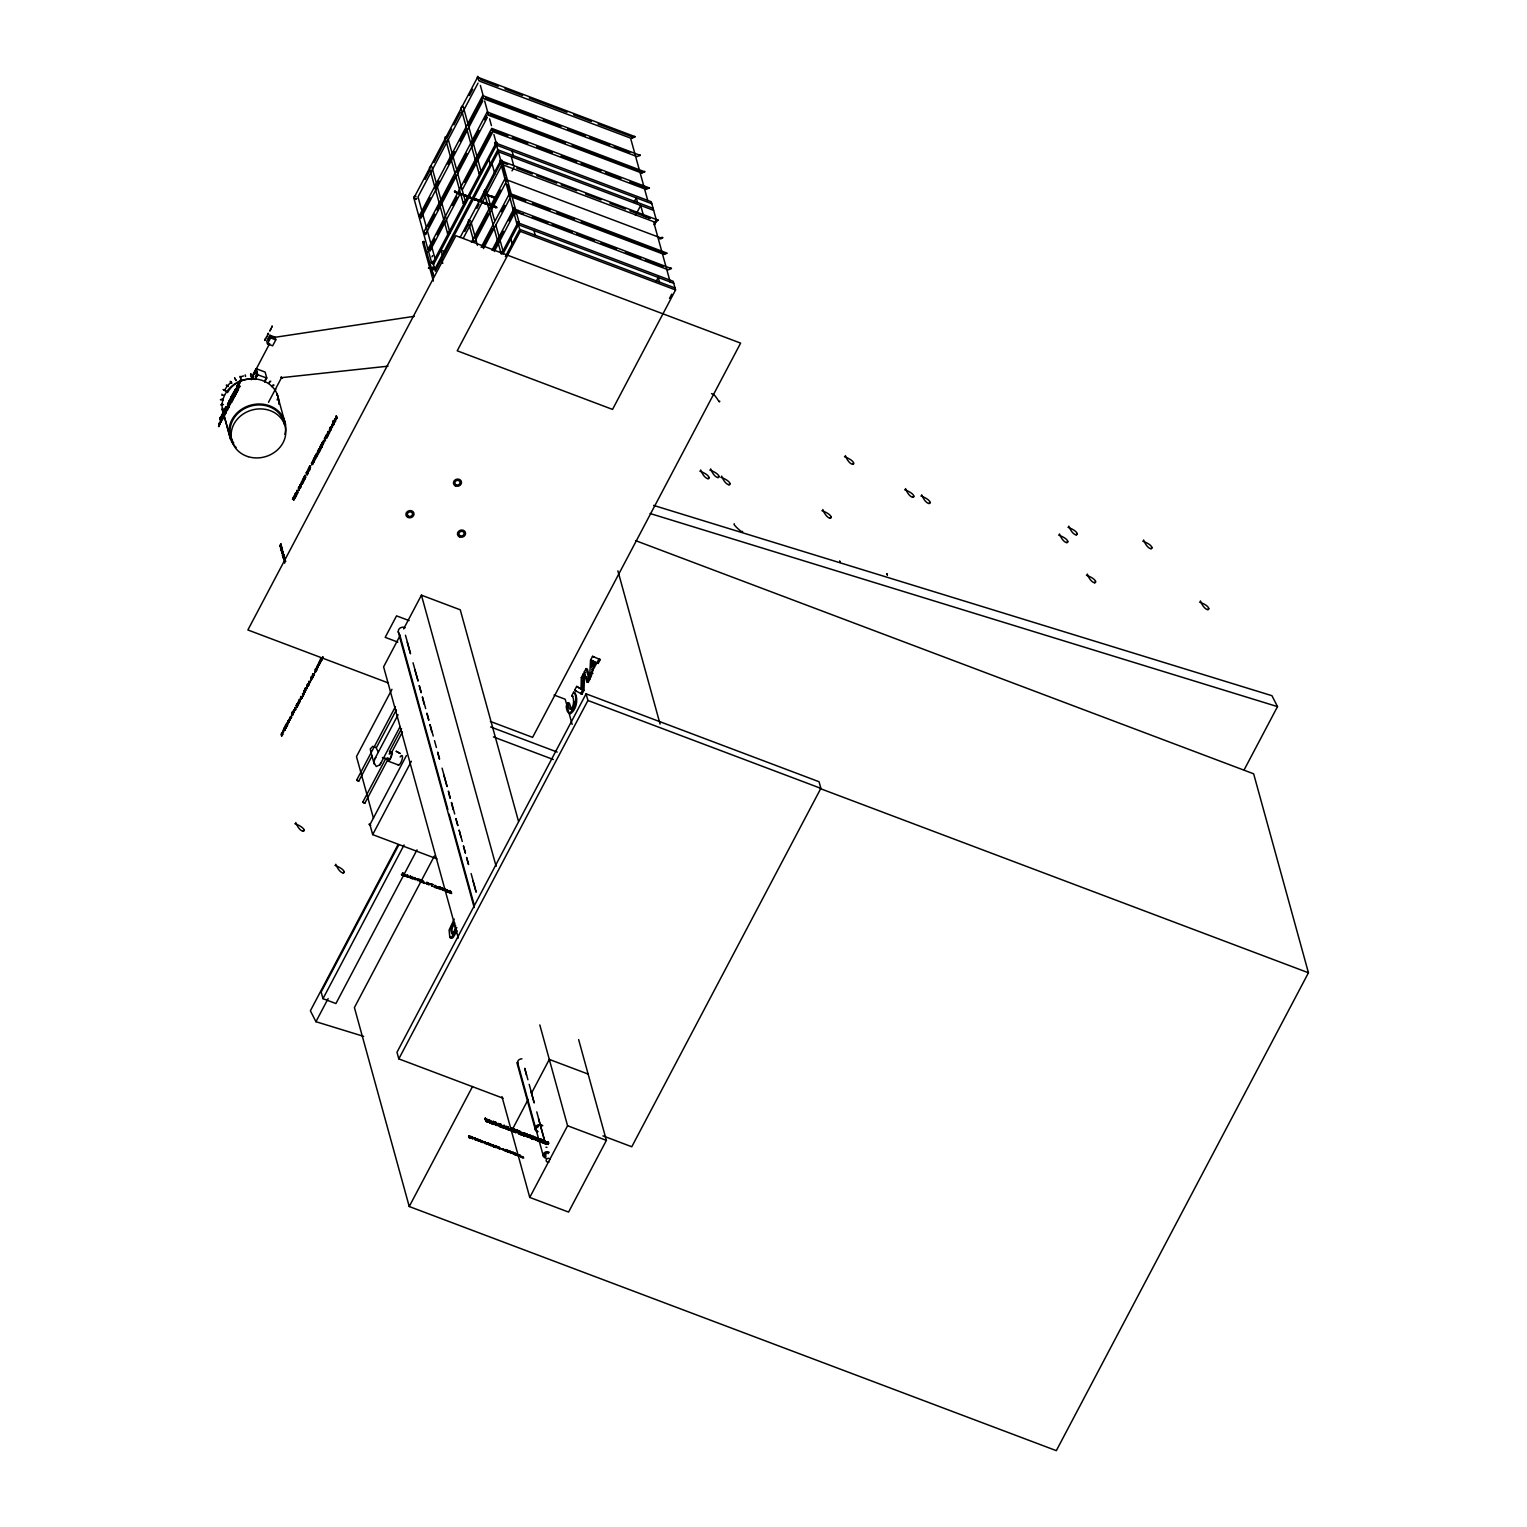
<?xml version="1.0" encoding="UTF-8"?>
<svg xmlns="http://www.w3.org/2000/svg" width="1527" height="1527" viewBox="0 0 1527 1527"><rect width="100%" height="100%" fill="white"/><g stroke="black" fill="none" stroke-linecap="round" stroke-linejoin="round"><path stroke-width="1.5" d="M464.265 195.246L465.353 194.922M497 207.691L495.282 206.489M496.084 206.832L496.237 207.481M253.539 376.234L252.432 377.551L253.635 376.081M254.303 374.344L254.914 372.951L253.749 374.439M272.188 325.995L272.15 326.797M271.653 327.58L271.997 326.415M281.808 547.22L281.312 549.529L282.037 548.327M282.915 551.419L281.903 550.445M332.581 424.754C332.848 420.574 332.752 420.822 334.814 421.757M280.873 546.017L280.491 547.124L280.892 544.185M283.335 558.558L283.793 555.294L283.831 556.84M281.083 546.017L280.357 545.826M283.354 555.236L283.526 556.095M470.335 1136.565L472.549 1137.081L470.755 1136.412M490.701 1122.116L489.613 1122.86L490.549 1122.689M506.697 1150.575L505.571 1150.27L506.544 1150.155M514.275 1131.106L512.499 1130.648L513.626 1130.763M524.334 1133.626L523.742 1132.881M535.481 1140.154L536.569 1139.409M281.216 547.41L281.35 547.468M283.449 557.603L285.74 561.363M284.232 561.382L284.27 558.5M495.664 206.794L495.626 207.767L494.328 206.24M494.882 197.861L493.183 196.773L494.672 197.746M508.434 1128.453L506.544 1126.182M307.366 684.745L307.251 687.952M465.678 195.017L466.098 195.456M504.54 1125.418C501.925 1125.953 505.723 1127.193 508.167 1126.773L508.548 1128.224M582.55 680.412L582.341 689.65L581.043 689.154L581.329 677.606L583.314 673.827L584.612 674.323L583.963 690.414L581.959 694.212L580.68 693.716L582.684 689.918L583.314 673.827M239.51 383.296L239.51 380.891L239.834 382.074M493.603 205.553C491.37 206.393 497.936 207.481 496.485 206.832M241.037 379.364L241.075 379.593A3.779 1.145 -69.3 0 1 241.075 380.338C239.739 384.747 237.735 382.227 238.937 384.651M255.143 372.569L255.429 372.187M223.629 417.482C225.366 410.019 223.667 417.367 222.159 418.952M287.973 721.393L289.29 721.088L287.801 723.187M290.741 718.549L290.913 717.423L289.481 720.458M317.101 667.452L318.876 665.008L317.196 667.948M331.588 428.266L329.947 430.175L330.863 427.636M250.619 374.955L250.829 373.619L250.733 376.367M288.851 722.099C289.863 720.19 286.446 725.382 288.317 720.82M289.29 721.088L288.565 722.805M291.161 717.518L289.634 720.4M317.272 666.86L318.609 664.913L317.921 666.688M318.876 665.008L317.387 667.108M331.378 427.598L330.023 430.213M455.561 925.381L455.39 927.672A4.333 1.298 -69.3 0 1 454.073 931.375L453.099 932.921A4.772 1.432 -69.3 0 1 451.801 933.78L450.637 929.504A4.829 1.451 -69.3 0 1 451.381 926.526L454.225 922.289M255.792 371.977L255.62 373.008M256.612 369.954L255.944 370.966L256.631 368.98M264.935 340.54L265.374 338.879M447.697 890.546L445.789 890.508L447.01 891.596M486.464 1143.437L487.896 1144.277M528.972 1135.897L530.117 1135.153M537.313 1139.142L538.783 1139.199L537.141 1138.97M218.552 426.491C221.854 418.894 216.28 430.27 220.365 423.647M221.091 417.062L219.659 418.513C223.725 416.776 221.988 411.889 220.766 419.181M221.606 416.127L220.518 418.322M221.549 417.711L221.606 416.527M227.313 409.904L227.466 407.136L227.237 410.629M227.657 407.938L227.618 408.931L227.389 407.843M227.561 410L227.943 408.129M228.897 403.166C231.78 397.306 227.905 403.472 229.222 402.078M229.527 400.895L227.676 405.094L228.439 402.517M230.253 401.83L231.913 401.773L229.05 405.609L230.844 401.315L229.355 404.922L229.508 403.567M230.787 402.002L228.821 406.01L229.508 404.846M236.284 390.893C234.223 394.424 238.689 389.061 235.692 394.615L234.872 394.462M295.971 494.385L295.57 497.115L297.288 493.87L295.532 493.126L295.112 497.993L295.532 493.126M309.141 682.073L308.645 685.318L308.95 681.137L310.496 681.786L309.542 682.321M310.974 680.298L313.092 676.862L311.565 676.213L310.974 680.298L313.092 676.862M311.241 680.393L311.164 676.976M315.154 672.376L317.292 668.941L315.745 668.292L315.154 672.376L317.292 668.941M315.612 670.334L315.669 669.131L315.612 670.334L316.872 669.704M328.458 432.809L328.057 435.519L329.775 432.275L328.019 431.53L327.599 436.398L328.019 431.53M589.632 676.747L595.492 662.26L598.202 663.424L600.245 659.569L592.533 656.343L590.548 660.103L589.632 676.747L590.93 677.244L593.068 669.799L598.947 659.072L600.245 659.569M592.152 660.542L591.903 666.555L594.442 661.745L592.152 660.542L593.449 661.038L593.278 665.047M483.276 1141.509L485.223 1143.608L484.899 1141.738L482.799 1141.986M494.137 1121.715L494.462 1122.708L493.126 1121.181M289.939 719.732L290.932 716.717L289.405 719.981M238.995 383.506L239.243 382.342M574.877 704.233L574.534 701.637M464.895 195.399L462.967 194.483M494.691 207.233L495.416 206.26M543.574 1140.478L544.776 1141.719L543.994 1140.593M493.374 205.954L494.519 206.489L493.526 206.183M218.819 426.587L219.048 423.094M308.645 685.318L308.817 681.996M315.421 672.472L315.345 669.036M591.445 667.738L591.712 662.966M293.012 714.96C293.375 713.338 291.103 713.185 293.757 711.697M334.318 422.635L333.592 421.681L332.619 424.029M300.552 487.132L299.559 487.514L299.559 486.178M300.475 484.765C300.895 489.804 300.972 482.685 299.464 486.464M308.225 472.244L307.748 471.079M297.689 704.539C296.219 709.177 298.605 700.874 296.2 705.34L296.982 707.402L297.88 705.684M297.441 705.951L297.765 703.928L296.734 707.287M236.895 385.777L236.99 386.216A4.104 1.241 -69.3 0 0 237.067 387.419A4.715 1.432 -69.3 0 0 237.41 387.667L237.029 387.915A3.245 0.973 -69.3 0 1 236.895 386.999L239.185 383.601M484.861 194.597L486.35 194.311M520.516 1156.416L519.142 1155.233M531.72 1137.997L530.384 1137.596L532.198 1138.932L532.007 1137.52L528.056 1137.042L529.01 1137.252M266.29 337.753L266.347 336.99M220.289 421.605C223.686 415.878 218.552 426.777 221.281 419.581M289.157 719.274L289.195 720.133M224.431 410.4L225.213 408.988L223.782 410.706L224.431 412.233M224.584 410.572L225.003 408.988L224.335 410.916M240.083 386.274L238.556 387.534L239.128 385.167M220.155 417.94L220.785 416.776M232.658 399.349L233.307 396.676L232.791 399.005M235.75 390.797C236.742 385.396 234.375 395.035 235.96 389.194M252.337 377.551L252.642 377.093M256.479 369.973L256.937 369.324M267.416 335.654L268.179 333.363L267.454 334.871M299.006 487.208L300.227 488.22M292.401 712.956L293.661 711.582M298.319 704.367L297.841 703.031L296.83 704.634M321.224 661.458L320.422 658.652C321.834 656.133 322.273 663.176 321.166 658.022L321.224 661.458L320.804 658.71M223.095 413.493C224.431 413.741 223.935 410.19 222.408 413.302L223.057 414.848L223.61 412.042M267.168 336.207L266.404 337.543M269.802 330.767L269.821 331.187M311.413 463.425L313.169 460.849M226.072 410.878L225.939 413.073L226.187 411.259M226.301 411.488L226.435 409.446L226.034 411.374M280.758 548.785L281.617 547.964M282.8 553.041C281.77 552.201 281.693 549.453 283.354 553.614L282.457 555.313C283.106 558.252 284.766 550.923 282.705 556.229M284.48 559.493L284.537 557.031M301.201 484.88L299.75 488.373M300.189 487.781C301.506 487.075 301.831 482.57 300.265 484.708M237.601 385.606L237.601 386.694L237.926 383.926L237.544 385.739M283.64 556.229L283.144 557.126M282.972 556.706L283.507 555.58M488.525 204.045L490.339 205.458M446.743 891.482L448.06 891.405L447.163 891.921M478.886 1141.165L477.512 1140.154L478.81 1140.898M530.556 1136.565L528.514 1135.172M534.469 1139.142L532.618 1138.55L534.03 1139.581M538.42 1139.676L537.638 1139.486M541.97 1142.54L541.341 1142.387M281.197 548.479L281.541 548.174M291.981 714.655L292.211 712.116M241.266 380.967L241.342 380.452A3.779 1.145 -69.3 0 0 241.342 379.689L240.884 379.593A4.199 1.26 -69.3 0 1 241.113 380.509M632.732 137.067L632.006 138.194L635.27 136.743L477.627 77.171L414.065 197.632C416.108 199.846 418.074 196.868 415.783 199.464M483.925 98.797L637.064 156.575L640.271 155.41L482.685 95.552L419.142 216.013L419.982 217.025L421.414 217.273L482.818 100.877M421.414 217.273L420.116 216.051M488.449 115.212L641.588 172.99L644.795 171.826L487.208 111.967L423.647 232.428L424.506 233.44L425.938 233.688L487.342 117.293M395.455 706.581L356.764 779.934L357.509 780.831L358.788 781.06L372.054 755.903M358.788 781.06L356.764 779.934M462.261 189.825L492.954 131.627L646.112 189.405L649.376 187.955L491.732 128.383L428.171 248.844L429.03 249.855L430.461 250.104L429.316 249.474L434.851 238.995M386.064 758.003L362.834 802.019L363.598 802.916L364.877 803.145L388.087 759.129M364.877 803.145L363.025 801.923M236.284 391.79L235.96 393.088M283.869 558.977L283.335 557.431M282.571 553.48L282.38 552.411M284.747 727.024L283.888 728.665L285.454 726.298L284.919 730.269L285.454 726.298M238.536 383.506L238.861 384.327M284.404 559.302L284.518 558.405M477.722 199.961L476.615 199.961M488.029 204.484L486.559 202.881L488.106 204.599M475.68 1139.696L474.324 1137.997M473.924 1138.207L475.164 1139.276M488.411 1122.23L487.495 1121.925M498.508 1123.586L500.15 1124.273L499.119 1124.426M504.502 1149.487L504.635 1150.518L501.524 1148.858L504.788 1150.136M512.213 1131.087L510.457 1130.114L512.27 1130.457M522.501 1134.103C520.478 1134.007 523.494 1137.042 522.024 1133.74M525.975 1135.821C529.277 1135.019 523.876 1132.423 527.827 1134.962M527.178 1135.993C524.83 1136.183 529.296 1137.1 526.452 1135.267M538.955 1141.299C540.024 1140.86 537.924 1139.657 538.764 1141.413M236.723 386.121L236.628 386.904A3.245 0.973 -69.3 0 0 236.685 387.61L237.315 388.106M255.2 372.359L254.761 373.466M330.901 428.61L330.557 429.66M224.106 395.169L221.854 395.207L222.007 394.214M232.944 399.215L233.841 397.383L232.543 397.917M320.422 661.935L320.059 663.1M475.451 1139.562L475.336 1138.474M539.604 1140.898L538.573 1141.108M264.915 339.548L265.793 338.631M292.382 714.006L292.86 712.727M223.877 412.137L223.057 414.848M287.343 722.481L288.011 724.065M317.062 454.893L316.528 456.783L316.318 454.893M299.082 486.789L299.826 488.64M282.61 551.972L281.922 553.041L283.22 552.125M334.508 422.025L333.096 425.193M293.604 712.651L292.955 714.502M238.785 383.315L239.166 382.342M446.075 890.413L445.12 890.928M477.569 1140.402L478.982 1140.325L477.207 1139.123M528.666 1135.382L530.728 1136.164M251.134 379.612L251.993 377.78M268.523 333.497L268.084 333.535M283.087 552.507L282.247 553.747L282.953 552.373M507.613 1128.319C506.372 1130.247 502.669 1126.525 506.41 1127.861L506.735 1129.026L504.845 1128.148M501.18 1124.96L502.44 1125.647M433.363 281.063L422.693 242.297L423.494 241.438L433.84 276.292M220.747 422.215L221.3 420.192M311.584 465.029C315.784 458.654 311.336 466.995 312.558 463.406M227.618 405.056L228.745 402.498L227.485 404.369M227.981 403.872L228.706 403.071M312.081 463.101L313.455 461.669M311.489 463.082L312.367 464.361L312.882 463.025M231.856 396.371L232.6 393.966M231.398 396.256C233.917 397.268 230.997 396.18 232.868 394.081M333.344 420.536L332.867 422.349M333.115 422.445L333.611 420.631M292.611 711.372L292.63 712.517M320.823 657.889L320.842 659.053L321.071 657.984M431.969 256.86L432.637 255.582M456.458 192.631L454.855 190.99M499.444 1126.392L501.18 1126.182M520.936 1156.893L518.607 1155.462L520.86 1156.683M530.365 1137.061L528.609 1136.89M474.859 1138.188C470.812 1137.596 476.539 1137.119 475.317 1139.562M487.514 1120.799L488.926 1122.288M527.101 1134.981L525.708 1133.473M526.91 1135.897L526.09 1135.305M495.931 1123.567A4.104 1.489 27.8 0 0 495.473 1122.517L496.199 1122.612A3.245 1.183 27.8 0 1 496.561 1123.433L496.657 1125.514L496.008 1123.929M488.163 203.931L486.789 204.446M500.57 1124.96L499.921 1123.738M527.903 1135.439L527.044 1135.477M540.004 1141.375L542.887 1141.604C542.543 1143.131 545.463 1143.112 543.956 1142.387L543.116 1143.036M331.283 428.476L330.844 429.717M233.44 398.242L233.593 397.268M282.419 550.636L282.304 549.815M334.031 422.788L333.898 423.914M334.222 423.151L333.802 421.586M251.554 379.536L253.616 376.921M320.384 662.184L320.04 660.141L320.689 661.821M494.882 1147.254C492.381 1142.959 494.118 1148.953 495.282 1145.956L495.626 1147.235M289.481 719.026L289.844 717.919M299.349 486.884L300.628 484.899M281.999 547.773L282.075 549.434M221.358 421.318L221.434 419.715L220.728 421.929M282.896 552.774L282.705 553.538M496.103 1147.712L495.779 1145.842L494.424 1146.605L492.706 1144.677L494.252 1147.006M307.92 472.339L307.442 474.019L307.824 471.194L307.118 475.241L306.221 472.855L307.843 470.182L307.671 473.58M220.728 417.844L220.308 420.059L220.365 418.379M221.453 420.688L220.995 420.383M456.821 927.557L451.935 936.834A9.448 2.844 -69.3 0 1 449.816 937.578L449.11 930.019L454.244 919.12M280.014 546.475L281.063 544.795M251.382 379.154L251.802 378.142M330.29 428.4L330.233 430.137M226.702 409.541L225.748 411.488M487.953 1120.398L486.254 1119.138L488.144 1120.417M488.163 1120.608L492.286 1122.04M333.249 422.845L333.153 424.43M287.706 722.214L289.061 720.267M450.885 928.683L451.515 926.87M225.652 409.904L224.03 410.801M255.925 374.859L255.849 376.94M282.361 553.022L282.705 553.843M282.094 548.537L280.987 550.025L281.808 547.506M281.922 547.544L280.93 549.796M223.362 413.359L224.278 412.519M237.219 385.243L238.174 384.021M398.07 714.751L374.802 758.843L373.924 762.469L376.253 766.516L379.994 764.76L399.864 727.1M379.994 764.76L380.681 763.042M288.145 721.679L287.954 723.015M495.683 198.472L495.473 197.346M311.871 462.776L312.997 460.791M488.583 203.855L490.014 204.561M445.827 889.344L444.72 889.745L447.335 890.432M477.188 1140.478L477.55 1139.237L478.676 1140.135M486.464 1143.761L488.01 1143.456L485.987 1143.093M528.533 1135.477L530.48 1136.622M536.626 1137.596L538.229 1138.76M541.283 1142.177L540.482 1141.28M547.735 1143.418L547.792 1143.628M485.567 1118.489L485.491 1118.661A4.142 1.508 27.8 0 0 485.624 1119.806L485.376 1119.902A3.779 1.374 27.8 0 1 484.956 1119.31A3.13 1.145 27.8 0 1 484.899 1118.661L485.357 1118.146M299.807 485.586L299.712 487.247M330.137 428.075L331.359 426.758M289.825 719.465L290.684 716.621L289.767 717.461M318.303 665.008L317.234 666.688L318.341 664.207M490.396 204.561L488.659 204.542M478.638 1140.745L482.265 1142.482L479.745 1140.65L481.539 1141.28M530.174 1135.973L529.029 1135.573M533.973 1138.321L532.961 1138.894L534.259 1138.627M546.685 1142.005L544.585 1141.146M223.954 413.13L224.03 412.557M239.357 386.56L239.243 385.109M457.165 930.726L453.233 937.33A9.448 2.844 -69.3 0 1 451.114 938.074L450.255 936.566M300.724 486.75L299.502 487.342M238.727 386.846L239.338 386.045M574.228 706.447L571.728 710.131L569.38 703.164L568.101 702.687L566.212 706.237C568.025 725.153 580.604 698.068 573.637 692.189L574.915 692.666C578.714 699.481 576.252 710.57 569.819 714.082M445.789 890.508L447.697 890.642L444.891 889.306M487.934 1144.525C487.361 1140.974 485.09 1143.608 487.151 1143.074M228.153 404.598L227.561 404.979M221.453 421.586L220.003 422.521M477.417 1139.466L476.806 1138.913M532.427 1138.188L533.992 1138.665M452.278 925.018L453.175 923.186M235.387 390.53L235.463 389.118L235.215 391.771M494.939 206.641L495.912 207.615L495.588 206.546M304.369 691.464L305.82 690.204L305.018 692.189M320.326 663.195L318.933 662.241L319.582 663.691M282.858 553.232L282.495 555.504M307.939 473.675L307.996 470.125M316.776 456.344L316.833 453.843L315.325 455.619L315.955 457.909L316.872 456.172M317.024 456.439C317.902 455.561 318.017 451.954 316.356 453.653M284.27 559.245L284.366 558.061M233.421 398.471L232.428 400.208L233.593 398.585M235.96 393.508L236.456 391.847M220.251 418.341L220.518 419.295L220.995 416.852M228.974 405.304L229.89 403.796M235.673 392.554L236.475 390.969M235.673 393.642L236.494 392.229L235.425 394.52M491.789 197.098C488.354 194.024 494.08 199.102 492.286 196.124M518.226 1132.156L517.958 1130.476L515.992 1130.973L514.542 1129.178L515.802 1131.24L514.408 1129.426M225.137 408.11L225.805 409.637L225.672 407.69M225.691 407.079L226.34 408.606L227.237 406.545L226.34 408.606M231.111 396.81L231.76 398.337L230.424 398.871C231.97 402.212 228.439 397.612 231.379 398.356L231.111 396.81L231.379 398.356M233.955 392.63L233.421 395.188L233.784 391.733L233.516 394.023M234.967 391.675L234.566 390.244L236.208 389.099M219.907 418.627L220.709 417.501M233.02 393.756L234.032 391.828M236.99 386.216L237.124 386.35A4.104 1.241 -69.3 0 0 237.258 387.4A4.715 1.432 -69.3 0 0 237.678 387.763L236.8 390.015M241.113 380.834L240.865 380.414A4.142 1.26 -69.3 0 0 240.483 379.402L240.751 379.097M222.789 414.733L224.832 415.172M233.173 395.092L234.204 392.725M239.624 382.838L240.789 380.872M222.656 419.314L221.816 417.825M222.293 418.932L222.751 416.069M228.687 407.27L229.756 403.662M232.677 400.303L231.97 398.585L233.268 396.6M235.425 395.111L233.994 397.249L234.681 393.451L234.356 396.027M238.097 389.041L237.258 391.656L237.773 388.011M237.888 388.774L239.51 385.205M222.159 419.734L222.083 417.921M225.5 411.45L226.511 410.4M228.955 407.365L229.546 404.369M233.803 395.722L235.024 393.813M219.354 423.991L219.621 424.086M237.105 390.244L237.41 387.667M238.556 387.534L238.88 386.503M220.823 421.261L221.682 419.81M237.239 390.683L238.136 388.87M226.263 410.419L225.939 413.073M233.994 397.249L235.349 394.844M238.346 389.137L237.258 391.656M264.82 339.891L264.973 339.433M270.966 329.03L270.184 330.481L270.985 328.171M269.897 335.234L266.748 341.208L267.473 343.861L272.646 345.808L275.795 339.834L275.07 337.181L269.897 335.234L270.623 337.887L267.473 343.861M264.61 382.094L266.767 378.047L265.125 372.073L256.059 368.656L250.867 378.696M253.577 374.058L269.687 343.518M255.238 378.505L257.28 374.63L255.715 368.923L257.548 374.726L255.505 378.601L257.7 374.611L256.059 368.656M268.504 402.307L281.502 377.665L387.992 366.175M425.155 179.403L429.583 171.005M434.012 162.625L445.063 141.667M447.277 137.487L451.706 129.089M453.92 124.909L460.543 112.33M469.4 95.552L472.721 89.272M478.81 78.221L477.646 76.35L477.321 78.545M478.046 83.107L418.016 196.888L435.214 259.323M430.232 197.785L420.269 216.643L421.433 217.082M435.749 187.306L439.07 181.007M447.926 164.248L454.55 151.669M460.085 141.19L466.708 128.612M468.923 124.431L483.295 97.174M428.114 226.779L434.756 214.2M436.951 210.001L454.645 176.464M456.859 172.284L466.823 153.406M472.339 142.927L478.982 130.368M484.517 119.869L486.712 115.689M293.451 498.26C290.569 502.459 295.99 492.209 293.89 497.42L294.406 499.329C293.432 502.02 292.993 495.168 293.699 500.054M297.269 493.316L296.639 491.026L298.624 490.167L298.605 487.876L299.235 490.148L297.25 491.064L297.517 493.412L297.059 490.224M302.403 482.99L302.461 479.974C305.324 477.607 302.06 488.144 301.163 482.437C302.289 480.051 302.461 485.739 301.602 481.597M305.228 475.336L303.625 478.371L304.255 480.661L303.358 478.275L304.98 475.221L304.312 478.428M310.554 467.186L309.294 471.079L308.416 468.713L310.019 465.659L309.103 468.77M313.302 459.455L315.173 456.497L313.55 459.551L314.18 461.822L313.55 459.551M317.501 451.496C318.475 448.652 317.101 456 318.819 453.042L317.94 450.656M318.341 449.873C319.887 445.846 317.463 454.397 319.639 451.496L318.876 449.606L319.639 451.496M319.773 447.163L320.689 446.018L321.319 448.289L319.773 447.163L320.498 449.873L318.876 449.606M320.88 445.082L322.731 442.143L321.128 445.178L321.758 447.468L321.128 445.178M324.201 442.849L322.903 441.246L324.888 440.387L324.22 438.764M325.938 436.665C323.056 440.864 328.496 430.614 326.377 435.844L326.893 437.734C325.919 440.444 325.48 433.573 326.205 438.459M331.932 427.617L331.989 424.601M336.513 418.36L334.776 419.333L335.406 421.605L334.508 419.238L336.513 418.36L336.226 415.974L336.245 418.264M456 191.638L454.397 191.371L456.344 192.879M292.535 499.386L294.425 495.817M302.9 479.154L301.792 484.193L301.869 481.692M302.27 483.162L303.167 479.249M310.286 465.754L308.416 468.713M316.375 454.206L315.325 455.619M320.689 446.018L320.078 449.549L318.99 448.633M325.041 437.791L326.912 434.241M454.855 192.268L455.657 191.429M313.989 459.512L314.906 456.401M321.548 445.14L322.483 442.047M309.37 469.762L310.439 466.804M314.257 460.505L315.325 457.546M321.663 445.54L322.903 443.174L321.93 445.636M305.495 476.748L304.159 478.734L305.247 476.653M305.534 477.054L304.579 479.44L304.159 477.932M321.834 446.151L323.037 443.861M303.988 480.566L305.801 477.149M313.932 461.727L315.726 458.31M321.51 447.373L323.304 443.956M323.533 441.265L325.499 440.368L324.621 437.982M335.138 421.509L335.138 419.257L335.806 420.841M336.494 416.069L337.123 418.36L335.138 419.257M458.539 193.318C454.779 191.638 462.108 195.933 458.062 192.707M457.737 193.204L458.367 192.268L459.589 194.177M437.066 234.795L443.689 222.236M452.546 205.458L456.955 197.078M458.749 193.605L457.871 192.975M464.704 182.4L491.236 132.105M430.461 250.104L460.066 193.986M460.219 193.242L461.498 194.902M461.784 194.406L462.605 194.139M279.842 545.845L280.834 543.975M279.899 546.036L280.949 544.013M466.46 196.143L465.048 196.029L466.136 196.143M466.823 196.907L466.021 196.048M468.159 196.372L468.522 196.582M654.377 224.603L656.476 220.632L651.265 201.736L495.97 143.137L432.943 262.606L435.31 271.233L498.336 151.765L653.632 210.344M467.644 195.761L467.606 196.907M282.151 548.365L281.388 551.018M433.477 264.591L496.504 145.122L651.819 203.721M469.934 196.811L471.309 198.09M470.106 197.136L472.11 198.605M470.049 198.128L469.858 196.601L471.977 198.854L470.182 197.88M471.538 198.205L469.972 197.384M434.756 269.248L497.783 149.78L653.098 208.359M474.191 198.51C470.411 198.415 475.221 198.911 472.969 198.93M475.565 200.19L474.802 198.453L475.87 199.312M473.332 199.35L474.687 199.579L472.435 198.3M284.614 563.196L285.339 560.333M475.05 199.999L475.317 198.663M478.352 200.648C477.817 199.865 482.265 203.32 480.28 200.934L479.363 201.64M478.963 200.323L478.027 199.884M460.085 237.506L500.627 160.659L658.271 220.232L655.007 221.682L658.08 220.06M484.097 193.299L484.097 193.299A3.76 1.374 27.8 0 0 484.269 194.215L484.04 194.311A3.436 1.26 27.8 0 1 483.658 193.776A2.844 1.05 27.8 0 1 483.601 193.204L483.715 193.051M464.742 231.455L468.064 225.156M476.901 208.397L479.115 204.198M481.329 199.999L500.112 164.038M482.647 201.869L481.177 201.068M501.829 161.805L502.039 160.43L499.959 160.297L516.737 223.343L518.111 223.858L519.027 222.121L502.039 160.43M481.31 202.366L481.368 201.392L483.372 202.862M481.425 201.602L485.395 203.912L481.062 201.297M463.254 238.307L501.047 166.672M487.17 195.647C487.037 193.91 490.587 197.766 488.659 195.761M487.953 194.483L488.793 195.513M483.62 203.244C485.605 204.217 484.078 200.648 485.529 203.683M485.166 202.385L485.395 203.912M488.888 196.029L487.724 195.857M491.618 197.327L491.026 195.647M471.404 242.316L505.38 177.915L506.601 181.179M492.152 206.794L491.828 204.885L493.087 206.679M475.031 238.231L488.296 213.093M490.511 208.894L500.474 190.035M492.687 206.527L491.694 205.114M474.802 241.457L505.513 183.259M512.003 170.909L514.122 166.92M494.863 206.889L494.672 207.042M481.139 247.336L509.617 193.337L667.204 253.196L663.997 254.379L513.072 197.441M482.589 247.374L492.553 228.496M501.39 211.738L504.712 205.458M483.448 248.557L509.751 198.682M491.961 250.294L513.874 208.76L671.46 268.618L668.253 269.802L514.866 211.528M493.469 250.218L503.433 231.34M508.968 220.861L513.377 212.482M494.271 251.516L515.095 212.024M501.295 254.169L517.882 222.732L673.197 281.312L675.564 289.939L612.537 409.408L457.222 350.809L520.268 231.34L517.882 222.732M502.956 254.055L518.436 224.717L673.731 283.297M505.342 256.612L519.714 229.355L675.01 287.954M292.134 712.842L292.86 711.467M281.579 736.033L281.674 733.475M282.571 734.735L281.77 732.693L283.507 731.948L283.507 729.982L282.571 734.735L282.304 732.712M283.507 731.948L283.507 729.982M287.229 724.791L286.179 727.902L285.377 725.859L286.752 723.244L285.95 725.898M291.638 717.537L291.485 714.865M294.138 712.212L295.074 707.459L295.875 709.521L295.341 707.555M300.285 701.16L298.605 703.737L299.445 699.175L299.006 702.267M301.353 698.03C304.159 692.514 300.743 703.05 300.533 697.133L301.621 698.125L300.914 696.407M302.938 695.014L304.236 693.678L302.919 696.159L302.499 693.411M304.064 692.437L304.064 690.414L304.885 691.846M304.751 691.597L305.171 688.314L305.82 689.994M306.851 688.715L305.381 687.913L306.927 687.799L306.717 685.394M307.824 686.253L307.92 683.695M313.34 675.335C315.994 670.086 312.73 680.259 312.52 674.438L313.589 675.43L312.882 673.712M319.086 664.455L319.2 662.336M301.334 699.175L301.182 696.522M313.302 676.461L313.15 673.808M286.045 726.241L287.152 724.237L286.198 726.776M298.738 702.172C301.048 696.255 298.605 705.589 298.796 701.504M308.836 683.18L309.332 682.225M311.432 678.255L312.691 677.644M321.701 659.969L322.789 656.725M321.949 660.065L322.884 657.049M285.912 727.806L287.496 724.905M298.605 703.737L300.189 700.836M301.067 699.061L302.556 696.35M304.14 693.353L302.919 696.159M313.054 676.366L314.276 673.56M400.284 635.213L383.601 666.841L458.31 938.036M403.624 628.895L421.433 595.167L460.257 609.807L518.493 821.259M634.125 201.946L636.282 197.861L637.561 202.499M635.442 215.422L640.691 205.458L643.535 215.746L650.006 218.189M391.962 689.326L356.478 756.571L373.485 818.338M376.482 747.524L396.39 709.807M654.319 225.061L656.534 220.861M389.385 751.723L401.544 728.665M391.408 752.849L402.46 731.891M656.037 281.541L658.213 277.437L659.492 282.094M406.43 755.502L369.935 824.675L372.683 834.62L437.027 858.899M372.683 834.62L411.374 761.267M669.494 298.433L671.765 294.1M398.013 844.66L310.382 1010.779L315.936 1021.697L363.674 1036.375M398.91 844.679L321.147 992.035L322.98 998.677L335.921 1003.544L417.005 849.871M322.98 998.677L404.063 844.985M315.936 1021.697L328.133 998.563M407.461 876.364L402.632 873.081L403.891 874.608L401.506 874.704L408.186 877.223L407.022 874.742M403.452 873.387L403.758 874.856M404.082 875.276L402.345 875.009M405.628 875.964L403.319 873.635L402.727 874.456M408.186 877.223L407.785 875.047M408.797 876.861C417.463 879.189 406.926 878.769 410.267 875.983L411.584 878.216M410.267 875.983L411.45 878.445M411.66 876.784L412.977 879.018M412.214 878.731L411.794 876.536M415.497 879.667L413.569 878.426M415.134 878.388L413.225 877.853L415.802 879.056M415.115 879.552L414.294 878.579M418.703 880.525L417.711 880.182M417.215 880.621L417.768 880.315M419.429 880.01L420.65 881.919C421.929 878.044 414.676 878.865 418.436 880.01M419.887 881.633L420.249 879.724M434.393 855.979L354.417 1007.553L409.236 1206.521L1056.321 1450.65L1308.448 972.775L1253.648 773.807L635.556 540.615M421.07 882.072L425.021 883.274L422.177 880.449L421.07 882.072L423.437 881.995L422.731 881.06L421.91 882.396M422.177 880.449L424.888 883.522M423.647 882.644L422.235 881.823M430.194 884.057C437.409 885.488 428.285 883.37 431.32 884.477L432.542 886.404M431.32 884.477L431.759 886.118M432.084 884.782L433.248 884.629M435.729 885.565L435.615 885.813C439.719 890.642 435.481 884.973 435.138 886.404L434.641 887.187C433.42 888.218 441.742 886.863 440.33 889.344L438.383 887.97M436.378 887.454L434.641 887.187M438.593 888.676L436.951 887.779M438.669 887.721L437.715 886.653L440.673 887.435L437.829 886.767L438.745 887.97M444.3 889.096C437.333 886.137 447.048 889.554 442.715 890.241L442.41 888.39L442.715 890.241M442.276 888.619L441.265 887.95M450.37 892.054C445.101 889.859 452.126 889.936 451.477 893.543L448.556 892.455C447.335 889.115 452.316 894.994 450.255 891.634M448.06 891.405L445.502 890.89M448.594 891.883L451.591 893.314M450.465 892.398L448.461 891.348M568.101 702.687C569.686 719.141 576.92 700.149 571.747 695.739L573.637 692.189M581.959 694.212L574.648 690.242L576.691 686.387L582.341 689.65M584.211 672.128L586.082 668.578L587.38 669.055L590.071 678.847L588.2 682.397L586.902 681.901L584.211 672.128L585.509 672.624M586.902 681.901L588.792 678.351L586.082 668.578M602.936 1135.878L631.777 1146.758L820.858 788.352L819.045 781.729L586.082 693.831L396.982 1052.256L398.814 1058.879L503.089 1098.218M398.814 1058.879L587.914 700.473L586.082 693.831M409.236 1206.521L472.53 1086.537M470.106 1138.035L469.285 1137.462A4.295 1.565 27.8 0 1 468.808 1136.794A3.569 1.298 27.8 0 1 468.732 1136.069L468.674 1137.042A4.295 1.565 27.8 0 0 469.152 1137.71M468.98 1135.993L469.133 1136.565A4.753 1.737 27.8 0 0 469.438 1137.577L469.629 1137.882M469.553 1138.13L471.843 1137.672M470.45 1137.462L470.144 1136.355M472.225 1138.703L471.977 1137.119L472.358 1138.455M485.739 1120.264L485.758 1119.558A4.199 1.527 27.8 0 1 485.491 1118.661L485.72 1118.298M486.789 1120.436L486.559 1120.837A3.378 1.241 27.8 0 0 486.712 1121.715L486.827 1121.467A3.378 1.241 27.8 0 1 486.674 1120.589L486.082 1121.123M477.283 1139.581L478.199 1139.199M494.901 1121.772L495.168 1123.452L494.901 1121.772L492.171 1122.288L489.48 1120.799M479.573 1139.734L482.379 1142.253M488.487 1119.711L489.633 1121.142L487.705 1119.463M489.136 1120.436L490.167 1120.341M490.167 1123.07L492.114 1122.879M490.93 1122.479L491.675 1123.624M482.265 1142.482L481.94 1140.612M489.27 1120.207L491.427 1122.059L490.625 1122.86M481.673 1141.738L479.822 1140.917M491.198 1123.452L495.282 1124.254L494.137 1123.948M493.927 1124.196L491.789 1122.631L493.488 1123.261M494.194 1124.139L492.19 1123.548M493.412 1123.834L493.813 1124.445M493.985 1123.166L496.504 1124.063L493.908 1123.605M494.385 1122.46L495.302 1123.223M484.422 1142.75L484.345 1142.463M485.223 1143.608L484.899 1141.738M495.836 1123.796A4.715 1.718 27.8 0 0 496.065 1123.185A4.104 1.489 27.8 0 0 495.607 1122.269L495.683 1122.04M484.574 1143.36L483.601 1141.891M495.092 1124.292L495.416 1124.769M495.76 1125.17L496.523 1123.624A3.245 1.183 27.8 0 0 496.084 1122.841L495.302 1121.906M496.943 1124.273L497.038 1125.323M488.468 1143.074L491.274 1145.594L488.735 1144.926L488.774 1143.761L491.274 1145.594M497.306 1125.304C499.348 1124.903 498.585 1127.422 497.401 1124.464M490.243 1144.601L488.716 1144.277M490.32 1144.887L488.64 1144.009M491.16 1145.842L490.835 1143.971M503.7 1126.659L505.418 1127.021L503.204 1126.201C498.642 1126.525 507.136 1128.587 501.639 1127.098M501.505 1127.346L502.23 1126.277M503.929 1125.189L504.864 1126.315M493.393 1145.25L493.622 1146.777L492.706 1144.677M503.051 1127.689L502.02 1127.537M494.805 1145.479L495.779 1145.842M495.282 1145.956L495.512 1147.483M505.952 1128.377L504.788 1127.938M496.809 1146.223C499.367 1147.922 496.256 1146.548 497.745 1148.323M506.601 1129.274L506.41 1127.861M507.689 1127.613L507.327 1126.678M507.136 1128.243L508.911 1130.133L508.167 1126.773M497.42 1147.159L499.043 1147.331A4.657 1.699 27.8 0 1 499.539 1148.361A5.364 1.966 27.8 0 1 499.291 1149.048L500.131 1148.648A3.684 1.336 27.8 0 0 499.711 1147.712L498.909 1147.56A4.657 1.699 27.8 0 1 499.424 1148.781M499.119 1147.063L499.596 1147.941A3.684 1.355 27.8 0 1 499.978 1148.648L499.806 1149.297M508.529 1129.522L507.727 1128.548L507.632 1129.636M505.418 1127.021L508.72 1128.72L507.727 1128.548M508.911 1130.133L508.72 1128.72M509.923 1129.026C511.889 1130.209 510.724 1125.972 511.889 1129.751L509.846 1128.777L511.889 1129.751M512.175 1128.3L514.236 1129.083C517.729 1134.676 506.62 1125.876 516.527 1131.679L518.989 1133.645M514.007 1130.056L512.499 1129.14M511.488 1131.106L528.17 1099.478M531.511 1093.16L549.3 1059.414L588.124 1074.073M514.026 1131.335L513.225 1131.469M514.141 1132.118L513.988 1130.896L514.255 1131.87M506.792 1150.862L505.074 1151.091L506.334 1150.976M516.527 1129.942L517.958 1130.476M515.572 1132.652L515.439 1131.431L515.706 1132.404M515.763 1131.851L516.05 1132.824M517.023 1130.4L516.412 1131.469L514.542 1129.178M516.718 1132.022L518.34 1132.729M506.926 1150.575C509.235 1154.736 506.582 1147.464 505.055 1150.117M517.271 1131.946L514.58 1131.221M517.653 1131.946L517.386 1130.266L517.653 1131.946L521.031 1133.206M507.308 1151.931L506.659 1151.091M508.167 1151.053L510.591 1151.415L510.915 1153.286L507.613 1150.308M518.417 1130.934L520.764 1131.526L520.993 1134.695L519.256 1134.046L519.065 1130.896M508.529 1151.224L510.075 1152.331M508.586 1151.492L511.03 1153.057M518.531 1130.686L518.531 1132.71L517.787 1131.698M508.491 1152.389L508.224 1150.537M518.856 1133.893L520.993 1134.695M520.363 1131.831C517.977 1133.129 522.215 1130.763 521.127 1134.466M510.915 1153.286L510.591 1151.415M510.323 1152.541L508.472 1151.74M520.344 1133.817L519.104 1132.652L520.669 1133.53M511.068 1152.141L513.301 1152.446L513.626 1154.317L512.595 1152.713M511.373 1152.599L512.919 1153.133L511.45 1152.885M513.626 1154.317L513.167 1152.694L514.217 1152.713M522.864 1132.977L524.219 1133.588M522.921 1134.962L523.322 1135.573M522.578 1134.828L522.139 1134.084M513.778 1152.923L514.885 1154.794L513.396 1152.389L514.465 1153.095M523.437 1134.256L524.047 1135.076A2.653 0.973 27.8 0 1 524.334 1135.573L523.876 1135.802A3.359 1.222 27.8 0 0 523.57 1134.79L524.181 1134.828A2.653 0.973 27.8 0 1 524.467 1135.515L523.742 1136.05A3.856 1.412 27.8 0 0 523.933 1135.668A3.856 1.412 27.8 0 0 524.066 1135.305M522.368 1132.671L524.677 1133.015L523.933 1133.759M524.372 1134.466L523.341 1133.034M514.236 1154.546L513.912 1152.675M516.164 1154.946L515.21 1153.171L515.973 1154.546M517.615 1154.374L517.863 1155.233M529.621 1137.367L528.495 1136.203M521.203 1156.607L518.302 1155.023L519.886 1154.927M528.953 1136.527L529.201 1136.756M519.085 1155.099L519.447 1155.023M520.535 1156.302L519.199 1155.595M532.885 1137.672L530.919 1135.363M521.623 1157.332C526.796 1160.119 520.344 1154.24 522.31 1157.6M531.587 1136.756L533.152 1136.203L536.034 1138.875L535.767 1137.195L533.553 1136.642L536.034 1138.875M532.618 1138.55L533.801 1138.207L532.751 1138.55M532.198 1138.932L530.442 1137.806M533.935 1137.004L535.213 1137.787M522.616 1157.142L522.883 1156.702M535.29 1138.016L533.82 1137.252M536.874 1138.283L538.038 1138.417L536.664 1138.169M536.702 1140.192L537.542 1140.936L537.332 1139.524L535.5 1139.524M537.542 1140.936L537.332 1139.524M541.035 1139.371L540.024 1138.798L540.844 1139.39M541.073 1142.101L540.577 1139.199L542.161 1142.349M541.932 1141.375L541.684 1139.409L543.078 1140.497M540.024 1138.798L541.608 1141.356L539.451 1141.642M541.951 1141.089L541.684 1139.409M544.261 1142.139L542.887 1141.604M544.032 1143.379C550.159 1145.212 542.467 1143.093 546.132 1143.418M544.757 1142.501L546.609 1144.353M548.689 1142.883L547.601 1142.12L548.842 1143.418M578.638 1039.601L606.391 1140.383L568.578 1212.075L529.754 1197.416L567.567 1125.743L539.814 1024.941M1244.238 769.684L1277.507 706.619L1271.953 695.701L653.632 505.399M235.54 392.21L235.807 393.298M224.851 409.637L224.736 410.763M238.613 386.407L238.689 388.908M308.263 470.316L306.965 472.034M296.887 704.042L298.338 703.737M235.597 389.309L235.177 390.912M312.501 464.475L312.94 462.586M320.136 663.596L318.933 664.264M299.769 485.013L301.048 483.925M330.672 430.041C327.694 433.821 330.825 423.8 330.958 427.694M330.939 430.137L329.717 431.148L331.015 426.758M462.051 195.093L462.719 193.91M492.171 197.537L492.858 196.334M290.111 719.37L290.512 717.995M222.656 418.913L222.675 417.577M305.018 691.693L304.808 689.021M518.035 1155.385L516.775 1155.538M435.004 886.633L436.168 886.786M421.28 216.49L420.975 218.304M423.609 242.965L423.933 241.476L422.693 242.297M222.255 419.448L223.037 417.195M414.027 878.235L416.432 879.075M499.863 1125.59L500.932 1126.277L499.673 1126.582M457.05 193.204L458.367 192.268M401.506 874.704L402.632 873.081M433.802 886.882L434.928 885.259M484.651 193.681L486.75 194.788M487.705 1121.104L488.22 1122.059M512.041 1130.534L510.133 1129.56L510.419 1130.591M503.929 1149.812L502.383 1148.743L504.063 1150.003M484.231 193.07L483.983 193.471A3.76 1.374 27.8 0 0 484.135 194.463M469.514 1135.897L469.228 1136.355A4.753 1.737 27.8 0 0 469.553 1137.348L469.972 1138.283M429.182 884.629L426.682 883.408M511.869 1130.591L510.705 1130.152M527.235 1136.603L526.471 1135.878M476.729 1139.848L479.173 1140.936M237.907 386.636L238.25 384.957M487.571 1120.341L487.208 1119.406M490.453 1121.2L491.35 1121.467M316.547 453.366L317.788 454.034M284.041 555.313L282.915 554.816M545.883 1154.049L545.75 1155.863M485.147 1118.279L485.032 1118.432A3.13 1.145 27.8 0 0 485.09 1119.081A3.779 1.374 27.8 0 0 485.51 1119.673M288.221 720.477L287.515 723.531M374.802 758.843L375.871 757.583M233.307 396.753L231.97 398.585M454.951 923.072L452.66 927.023A4.829 1.451 -69.3 0 0 451.935 930L452.412 933.551M491.198 1122.727L489.843 1121.677M317.921 667.681L316.852 666.765L318.246 664.054M319.296 664.36L319.658 660.847M292.535 714.636L293.222 712.708M506.83 1128.587L507.88 1128.415M223.457 404.502L220.804 404.979L221.873 403.815M501.257 1126.754L500.131 1126.831M307.652 471.06L306.221 472.855M283.774 554.931L282.667 555.198M223.266 399.959L220.422 399.711L222.236 399.081M334.069 421.681L333.23 424.525M432.866 278.315L432.828 279.326M490.797 1122.402L489.613 1122.86M269.458 381.502L270.718 381.235L268.714 383.277M660.485 237.83C657.373 240.922 666.555 236.494 661.134 237.544M664.722 253.253L663.997 254.379M494.786 1122.021L493.03 1121.677M518.207 1132.309L516.851 1131.793M512.538 1131.507L513.74 1131.068M449.625 233.497L447.545 233.345L429.469 167.684L431.168 166.004M503.07 253.348L500.99 253.196L484.002 191.524L484.918 189.787L486.292 190.302L494.462 220.003M276.979 395.207L277.15 394.042M523.551 1133.588L522.558 1133.492M223.114 408.415L221.93 409.58L223.496 409.732M272.589 385.205L274.02 385.148L271.539 386.598M486.388 203.11L487.896 203.969M427.159 883.121L429.908 884.305M500.035 1124.616L498.451 1124.254L499.577 1123.853M473.847 1138.283L475.451 1138.97M646.837 188.279L649.185 187.783M472.32 198.014L473.389 197.918M447.106 891.253L445.769 890.737M548.308 1144.506L547.639 1144.086M545.979 1147.216L546.971 1147.331M485.72 203.091L487.037 203.568M426.739 882.396L426.415 883.427M525.193 1134.141L527.082 1133.95L527.693 1135.573M525.536 1135.554L527.369 1137.042M504.521 1150.423L501.658 1148.628L503.719 1150.041M277.189 400.074L277.36 399.005M470.774 1136.89L472.167 1137.787M528.8 1135.134L529.735 1135.611M532.942 1138.588L532.579 1138.092M536.893 1138.207L537.828 1138.627L536.435 1138.436M541.035 1141.184L541.341 1141.242M478.505 1139.734L477.111 1139.734M669.628 268.389L671.326 268.16M292.344 714.731L293.566 711.792M274.669 390.893L275.853 389.27M417.138 879.342L420.116 879.972M506.105 1150.556L505.227 1149.774L507.498 1150.537M239.72 386.98L237.983 387.19M413.645 877.395L416.585 879.323M425.499 234.719L426.415 232.276M430.022 251.134L430.938 248.691M515.534 1154.278L516.889 1155.29L517.099 1153.878M232.238 395.512L233.287 395.455M545.33 1141.967L543.765 1141.184M507.594 1127.861L507.384 1127.002M283.449 729.505L284.919 730.269M273.028 337.601L414.256 316.318M485.701 194.616L485.338 193.986M528.724 1137.386L529.812 1137.672M323.781 441.36L324.812 441.093M294.138 710.265L295.494 710.227M547.449 1141.623L548.327 1142.73M634.049 136.59L635.079 136.571M639.126 154.971L640.137 154.952M295.341 709.521L294.234 709.654M499.73 1124.903L500.436 1126.678M476.386 199.617L477.588 200.686L476.405 199.541M266.194 377.894L264.973 380.395M418.913 880.621L417.272 879.094M475.89 199.445L477.875 201.01M490.072 1122.211L491.35 1122.46M719.713 401.124C719.675 404.865 716.392 394.577 711.525 393.603M845.328 455.58C851.188 470.545 861.209 462.853 844.469 456.745M853.517 463.101L852.658 464.265M710.647 468.865C716.507 483.83 726.547 476.138 709.788 470.03M700.702 469.992C706.562 484.956 716.583 477.264 699.843 471.156M721.66 476.08C727.52 491.045 737.541 483.353 720.801 477.245M718.835 476.405L717.995 477.569M708.891 477.512L708.051 478.695M729.849 483.601L728.99 484.765M905.511 488.564C911.371 503.547 921.392 495.855 904.652 489.747M921.735 494.805C927.595 509.789 937.635 502.078 920.896 495.97M913.7 496.103L912.841 497.268M929.943 502.345L929.084 503.509M822.805 509.503C828.646 524.486 838.686 516.775 821.946 510.667M830.993 517.042L830.134 518.207M1068.824 526.147C1074.664 541.112 1084.704 533.419 1067.965 527.311M734.334 523.856C731.738 523.513 743.859 534.66 742.542 531.396M1077.012 533.667L1076.153 534.851M1059.471 533.916C1065.331 548.899 1075.352 541.188 1058.612 535.08M1143.628 540.004C1149.487 554.988 1159.508 547.277 1142.769 541.169M1067.659 541.455L1066.8 542.619M1151.816 547.544L1150.957 548.708M1087.3 574.057C1093.141 589.04 1103.181 581.329 1086.441 575.24M1095.489 581.596L1094.63 582.76M1200.432 600.913C1206.292 615.896 1216.332 608.185 1199.592 602.096M1208.64 608.452L1207.781 609.617M295.761 822.519C301.621 837.483 311.661 829.791 294.902 823.683M303.949 830.039L303.11 831.222M335.806 864.244C341.666 879.228 351.687 871.516 334.947 865.408M343.995 871.783L343.136 872.948M528.457 1134.809L529.64 1134.866M536.492 1137.844L538.458 1138.455M370.775 825.324L368.904 824.275L370.202 824.332M494.538 198.376L493.393 196.849M466.518 195.952L465.754 195.227M446.59 138.346L445.082 137.125L447.506 136.609M480.432 174.135L479.058 173.62L460.982 107.959L461.898 106.222L463.273 106.737L480.719 170.127M464.666 204.007L463.311 203.492L445.216 137.831M469.61 221.911L468.445 220.022L470.66 220.861M517.768 1155.519L516.05 1154.87M429.278 883.618L426.873 882.606M486.407 195.055L485.643 195.093M533.629 1139.295L534.03 1138.798M487.342 1143.876L486.521 1143.513M486.445 1119.291L487.667 1120.284M476.443 199.102L477.245 199.369M513.606 1131.507L514.408 1130.877L514.599 1132.29M475.909 1139.715L474.592 1139.6M530.193 1135.725L529.22 1135.764M644.661 171.368L641.588 172.99M446.953 890.241L445.598 890.298M499.558 1125.323L501.047 1126.411M528.38 1136.432L531.873 1137.749M427.522 883.713L429.049 884.438L427.236 883.236M499.73 1124.655L497.917 1123.414L499.94 1124.616M476.596 199.636L477.856 199.751M529.029 1135.172L530.003 1135.382M427.636 882.491L426.453 882.568L427.026 884.114M522.711 1132.595L524.944 1134.676M463.941 194.578L463.731 195.551M494.156 197.842L494.137 197.078M650.101 513.511L1277.507 706.619M493.202 1121.448L494.214 1122.097M491.618 1121.372L488.64 1120.494M418.952 879.533L419.123 880.048M439.394 887.244L438.421 887.454M548.117 1141.852L547.582 1142.406M480.451 79.633L498.203 86.333M504.864 88.833L522.616 95.533M529.277 98.033L566.975 112.273M573.637 114.773L591.388 121.473M598.05 123.992L633.533 137.373M479.154 80.988L630.575 138.117L647.772 200.552M485.529 98.014L536.55 117.255M543.211 119.774L560.963 126.474M567.605 128.974L585.356 135.674M589.804 137.354L609.769 144.893M614.198 146.554L629.735 152.414M490.052 114.43L565.486 142.889M572.129 145.389L643.134 172.188M492.343 130.005L507.88 135.865M512.308 137.545L527.846 143.404M536.721 146.745L552.259 152.605M561.115 155.945L576.652 161.805M581.1 163.484L601.065 171.024M605.494 172.685L621.031 178.544M629.907 181.904L645.425 187.764M507.651 164.477L501.18 162.034L495.97 143.137M516.775 168.142L532.293 174.002M536.74 175.662L556.706 183.202M561.134 184.882L576.672 190.741M585.547 194.082L601.065 199.942M609.941 203.282L625.478 209.142M629.907 210.821L649.891 218.361M502.173 164.572L653.594 221.682L670.296 282.38M508.205 180.377L661.286 238.136M512.461 195.8L525.765 200.82M532.427 203.339L550.178 210.039M556.84 212.539L574.572 219.239M581.233 221.759L665.543 253.558M523.36 213.742C521.7 215.231 512.137 207.348 514.332 209.791M532.236 217.082L547.773 222.942M552.201 224.622L572.167 232.142M576.614 233.822L594.366 240.522M601.008 243.041L616.545 248.882M625.421 252.241L640.958 258.101M645.387 259.781L663.138 266.462M480.642 200.667L479.211 201.182L479.096 200.075M481.234 201.621L482.437 201.812M465.048 196.029L466.938 196.659M520.268 231.34L675.564 289.939M424.792 233.058L425.957 233.497M445.483 251.936L441.055 250.256L442.334 254.914M270.623 337.887L275.795 339.834M255.295 373.294L255.162 371.977M257.28 374.63L266.767 378.047M337.123 418.36L336.226 415.974M333.325 421.853L334.737 421.128M332.619 426.873L331.741 424.506M233.383 394.329L233.116 393.374L233.421 395.188M327.561 432.408L327.866 433.916L328.725 432.904M326.377 435.844L326.893 437.734M229.031 400.723L230.233 401.238M229.355 404.922L229.642 403.701M227.122 407.766L228.439 408.339M226.301 407.747L225.958 406.564M321.319 448.289L320.441 445.903M221.415 415.172L222.618 415.688M218.705 423.723L220.022 424.296M299.235 490.148L298.357 487.762M297.25 491.064L297.937 492.648M295.074 494.004L295.379 495.512L296.238 494.481M293.89 497.42L294.406 499.329M592.533 656.343L593.831 656.839M590.548 660.103L591.846 660.599M282.438 549.376L281.502 551.476M591.77 669.303L593.068 669.799M591.617 672.987L592.915 673.464M285.015 558.71L285.377 561.421M283.774 558.806L284.232 556.324M588.792 678.351L590.071 678.847M581.329 677.606L582.608 678.103M409.16 620.611L396.543 615.858L385.205 637.351L397.822 642.123M582.684 689.918L583.963 690.414M574.648 690.242L575.946 690.719M587.914 700.473L820.858 788.352M819.77 788.409L1308.448 972.775M571.747 695.739L573.045 696.236M554.091 695.033L565.2 699.232L572.129 724.39M388.03 682.836L247.889 629.964L455.886 235.712L740.614 343.117L532.599 737.369L490.339 721.431M490.644 726.967L557.202 752.067M318.551 662.947L319.105 664.092M493.393 736.911L553.289 759.511M310.496 681.786L308.798 683.733M308.569 681.901L310.096 682.569M307.29 684.306L308.091 686.348M303.701 691.12L304.236 692.265M298.07 701.79L298.872 703.832M296.925 705.054L297.021 706.257M296.2 705.34L296.982 707.402M293.604 710.246L294.406 712.307M382.399 757.526L388.526 759.835M387.858 761.019L398.585 765.065M287.591 725.23L287.152 724.237M285.377 725.859L286.179 727.902M281.025 734.086L281.827 736.129M450.923 891.596L448.194 890.852M440.139 887.97L438.554 887.244L439.566 887.76M419.791 880.564L418.303 879.991M404.655 875.601L408.32 876.975M567.567 1125.743L606.391 1140.383M506.907 1126.602L508.033 1127.021M512.041 1128.529L514.122 1129.312M532.465 1136.241L533.419 1137.882M512.308 1129.14L513.893 1129.656M533.839 1137.825L536.149 1138.627M542.066 1140.86L542.753 1141.852M504.578 1127.46L506.277 1128.09M536.053 1139.39L537.218 1139.753M544.585 1142.54L546.284 1143.189M491.999 1123.108L493.316 1123.509M508.052 1129.636L509.045 1129.904M479.459 1139.963L481.807 1140.86M483.754 1141.585L484.784 1141.967M488.354 1143.322L490.701 1144.219M508.09 1150.766L510.457 1151.663M510.991 1151.854L513.167 1152.694M428.572 884.648L427.465 884.095M526.872 1135.153L525.307 1133.893M427.904 882.873L427.388 883.961M229.336 400.169L230.52 400.685M230.577 401.219L231.913 401.773M227.466 407.136L228.783 407.69M223.858 413.97L225.175 414.523M221.701 414.619L222.904 415.115M596.79 662.756L598.202 663.424M595.492 662.26L596.904 662.947M520.058 1155.309L521.165 1156.454M489.213 1122.04L488.449 1121.582M455.122 192.135L456.249 192.307L455.256 191.925M576.691 686.387L581.043 689.154M468.045 196.62L467.968 197.346M227.657 385.72L226.244 385.148L228.382 386.465M475.527 1138.283L476.233 1139.486M511.507 1129.999L512.156 1130.686M415.439 878.254L415.878 879.228M544.872 1141.032L543.669 1140.993M519.027 222.121L517.653 221.606L516.737 223.343M415.993 196.334L414.619 195.819L413.702 197.556L431.797 263.217L433.153 263.732L434.069 261.995L432.714 261.48L431.797 263.217M484.231 194.883L483.906 194.559A3.436 1.26 27.8 0 1 483.544 194.024M429.641 883.579L430.022 884.591M231.226 382.074C228.134 379.211 232.925 385.51 231.57 382.514M488.506 194.692L489.728 196.62M503.815 1128.205L502.44 1126.888M478.848 80.416L477.856 77.667M501.772 163.771L500.856 161.156M510.858 196.601L509.865 193.834M378.372 752.067L375.89 747.486L372.779 746.321L370.221 748.993L371.385 752.219M487.437 112.464L488.373 115.079M491.961 128.879L492.648 130.654M492.877 131.494L492.267 129.986M240.063 376.31L240.751 378.333L240.445 377.36M483.677 98.301L482.685 95.552L483.219 97.155M486.216 1120.894L486.159 1121.314A3.092 1.126 27.8 0 0 486.502 1121.811M332.39 425.04L333.783 424.716L334.547 421.337M473.275 1138.092L475.699 1138.989M501.123 1125.361L500.932 1124.063M512.041 150.982L513.32 155.62M533.973 230.577L535.252 235.215M511.278 156.651L513.549 164.859M617.881 570.85L660.084 724.065M480.375 85.455L483.448 96.602M484.67 101.068L488.354 114.449M489.594 118.896L491.427 125.596M493.889 134.51L496.351 143.423M502.784 166.806L505.265 175.796M507.747 184.786L510.209 193.776M513.931 207.271L515.782 214.009M492.038 163.713L494.863 173.983M488.945 159.457L490.224 164.114M510.877 239.052L512.156 243.69M495.721 224.564L503.28 251.974L501.906 251.459L500.99 253.196M482.551 201.583L483.238 203.091M478.485 200.132L478.848 201.449M474.324 198.281L474.553 199.827M448.136 138.862L456.229 168.294M457.489 172.837L465.601 202.27L464.227 201.736L463.311 203.492M471.156 222.446L477.455 245.293M468.235 221.396L473.904 241.953M586.578 676.537L588.2 682.397M431.74 166.462L449.835 232.123L448.461 231.608L447.545 233.345M441.608 259.285L442.754 263.388M432.561 267.091L433.286 269.745M421.433 595.167L496.122 866.363M405.476 635.251L410.515 653.575M413.034 662.756L418.093 681.08L414.81 669.666M419.352 685.661L421.242 692.533M422.502 697.114L425.67 708.585M430.08 724.619L433.248 736.071M434.508 740.652L436.398 747.524M442.086 768.157L447.125 786.481M450.274 797.934L448.384 791.062L450.026 798.239M451.553 802.534L454.702 813.986M455.962 818.567L457.852 825.439M462.28 841.472L459.112 830.02L460.868 836.949M463.54 846.053L465.43 852.944M466.689 857.525L468.579 864.397M471.118 873.559L476.157 891.883M527.922 1079.78L524.754 1068.327L526.51 1075.256M529.182 1084.361L534.221 1102.704M536.76 1111.866L545.578 1143.952M407.232 642.18L410.381 653.632M419.219 685.718L421.108 692.59M422.368 697.171L424.143 704.291M429.946 724.676L431.721 731.777M443.842 775.086L446.991 786.539M451.4 802.572L453.175 809.692M455.829 818.625L457.718 825.496M463.406 846.111L465.296 852.982M466.556 857.563L468.445 864.435M472.874 880.487L476.023 891.94M530.938 1091.29L534.087 1102.742M538.516 1118.795L545.444 1143.99M542.314 1140.02L542.486 1141.299M542.448 1141.452L542.639 1142.864M399.826 635.079L447.888 809.558M449.167 814.139L473.828 903.679M517.462 1062.086L543.383 1156.225M398.223 631.777L474.191 907.572M516.928 1062.716L535.423 1129.923M533.687 1136.412L534.03 1137.825M524.677 1133.015L525.078 1134.446M523.112 1134.16L523.437 1135.324M511.068 1127.88L511.392 1129.064M501.982 1096.634L529.754 1197.416M443.04 888.905L443.498 890.527M515.21 1153.171L515.324 1154.259M320.67 448.957L320.174 447.163L320.231 449.778M440.673 887.435L441.093 889.63M498.298 1124.788L498.47 1125.437M496.466 1124.101L496.79 1125.284M495.015 1124.025L495.302 1124.998M491.904 1122.383L492.057 1123.777M491.465 1122.211L491.789 1123.395M490.11 1120.818L488.335 1120.264M493.278 1145.498L493.622 1146.777M492.572 1144.926L493.03 1146.548M277.246 394.386L285.473 424.353M370.507 750.597L374.268 764.263M472.549 1137.081L472.874 1138.951M320.307 660.237L320.575 661.267M239.51 380.891L239.892 382.933M234.986 392.878L235.692 394.615M235.063 394.29L234.242 397.344M231.665 395.722L232.047 397.784M225.423 407.594L225.805 409.637M222.35 409.312L229.279 434.508M224.259 416.356L230.577 439.28M219.659 418.513L220.308 420.059M294.73 708.127L295.093 709.425M245.561 376.482L245.274 374.898M481.482 173.085L479.974 171.883L479.058 173.62M320.422 447.258L320.498 449.873M268.867 339.948A2.176 1.909 -15.4 0 1 269.477 337.83M272.512 337.83A2.176 1.909 -15.4 0 1 272.951 338.44M269.096 339.91A2.176 1.909 -15.4 0 1 269.286 337.181M270.012 336.742A2.176 1.909 -15.4 0 1 271.672 336.742M224.564 390.301A27.562 24.279 -15.4 0 1 231.035 382.323M240.235 376.978A27.562 24.279 -15.4 0 1 243.69 375.928M227.523 392.611A24.661 21.722 -15.4 0 1 240.044 381.273M241.552 380.681A24.661 21.722 -15.4 0 1 255.753 379.383M236.151 447.487A28.593 25.176 -15.4 0 1 250.81 405.132A28.593 25.176 -15.4 0 1 284.805 434.279M223.629 414.065A28.593 25.176 -15.4 0 1 246.591 379.307A28.593 25.176 -15.4 0 1 278.754 404.101M233.765 443.154A27.562 24.279 -15.4 0 1 248.462 406.831A27.562 24.279 -15.4 0 1 284.48 424.525M433.038 274.975A6.089 5.364 -15.4 0 1 434.68 267.359M545.883 1156.741A2.176 1.909 -15.4 0 1 545.12 1153.878A2.176 1.909 -15.4 0 1 548.46 1153.572M548.995 1162.047A2.176 1.909 -15.4 0 1 546.265 1161.016A2.176 1.909 -15.4 0 1 547.601 1158.478A2.176 1.909 -15.4 0 1 550.331 1159.508M546.151 1158.21A3.684 3.245 -15.4 0 1 543.555 1153.706A3.684 3.245 -15.4 0 1 549.243 1152.351M456.019 930.42A4.333 1.298 -69.3 0 1 455.37 931.852L454.397 933.398A4.772 1.432 -69.3 0 1 453.939 933.894M390.015 753.67A3.684 1.107 -69.3 0 1 391.485 754.223A3.684 1.107 -69.3 0 1 389.633 759.11A3.684 1.107 -69.3 0 1 388.163 758.537M400.131 756.972A5.077 1.527 -69.3 0 1 402.46 756.571A5.077 1.527 -69.3 0 1 400.628 762.966A5.077 1.527 -69.3 0 1 397.974 764.473M389.175 754.071A5.077 1.527 -69.3 0 1 392.115 752.945A5.077 1.527 -69.3 0 1 389.27 760.484A5.077 1.527 -69.3 0 1 387.801 757.697M537.37 1127.613A2.424 2.138 -15.4 0 1 538.401 1126.582M518.283 1064.071A3.627 3.188 -15.4 0 1 520.096 1059.127M521.012 1058.898A3.627 3.188 -15.4 0 1 521.948 1058.898M537.962 1131.412A3.627 3.188 -15.4 0 1 537.18 1130.992M536.55 1130.4A3.627 3.188 -15.4 0 1 541.894 1125.857M399.272 633.762A4.371 3.856 -15.4 0 1 405.132 627.75M537.638 1132.022A4.371 3.856 -15.4 0 1 536.072 1126.277A4.371 3.856 -15.4 0 1 542.772 1125.666M428.514 267.988L429.946 268.37L428.514 267.988M396.256 751.303L400.055 753.422L396.256 751.303M223.305 389.595L225.843 391.027L223.305 389.595M426.071 252.852L426.739 251.802L426.071 252.852M428.953 263.274L429.679 262.32L428.953 263.274M431.817 273.696L432.542 272.741L431.817 273.696M281.56 546.17L280.491 548.212L281.426 546.132M495.034 142.393L494.824 143.748L496.905 143.882L497.115 142.526L495.034 142.393M531.587 1137.539L531.682 1138.55L531.587 1137.539M545.998 1142.959L546.093 1143.99L545.998 1142.959M839.755 561.192L840.232 562.394L839.755 561.192M886.92 573.847L887.378 575.03L886.92 573.847M281.178 377.15L281.846 378.162L281.178 377.15M234.719 378.028L236.112 380.509L234.719 378.028M428.82 720.038L426.93 713.166L428.686 720.076M439.547 758.995L437.657 752.124L439.413 759.034M248.137 456.668A27.562 24.279 -15.4 0 0 285.568 428.514A27.562 24.279 -15.4 0 0 241.724 415.058A27.562 24.279 -15.4 0 0 248.137 456.668M407.728 517.329A4.066 3.569 -15.4 0 0 413.989 514.179A4.066 3.569 -15.4 0 0 408.148 511.068A4.066 3.569 -15.4 0 0 407.728 517.329M408.53 516.202A2.615 2.29 -15.4 0 0 412.538 514.179A2.615 2.29 -15.4 0 0 408.797 512.194A2.615 2.29 -15.4 0 0 408.53 516.202M459.283 536.779A4.066 3.569 -15.4 0 0 465.544 533.629A4.066 3.569 -15.4 0 0 459.703 530.518A4.066 3.569 -15.4 0 0 459.283 536.779M460.085 535.653A2.615 2.29 -15.4 0 0 464.093 533.629A2.615 2.29 -15.4 0 0 460.352 531.644A2.615 2.29 -15.4 0 0 460.085 535.653M455.256 485.834A4.066 3.569 -15.4 0 0 461.498 482.685A4.066 3.569 -15.4 0 0 455.676 479.573A4.066 3.569 -15.4 0 0 455.256 485.834M456.058 484.727A2.615 2.29 -15.4 0 0 460.066 482.685A2.615 2.29 -15.4 0 0 456.325 480.7A2.615 2.29 -15.4 0 0 456.058 484.727"/></g></svg>
